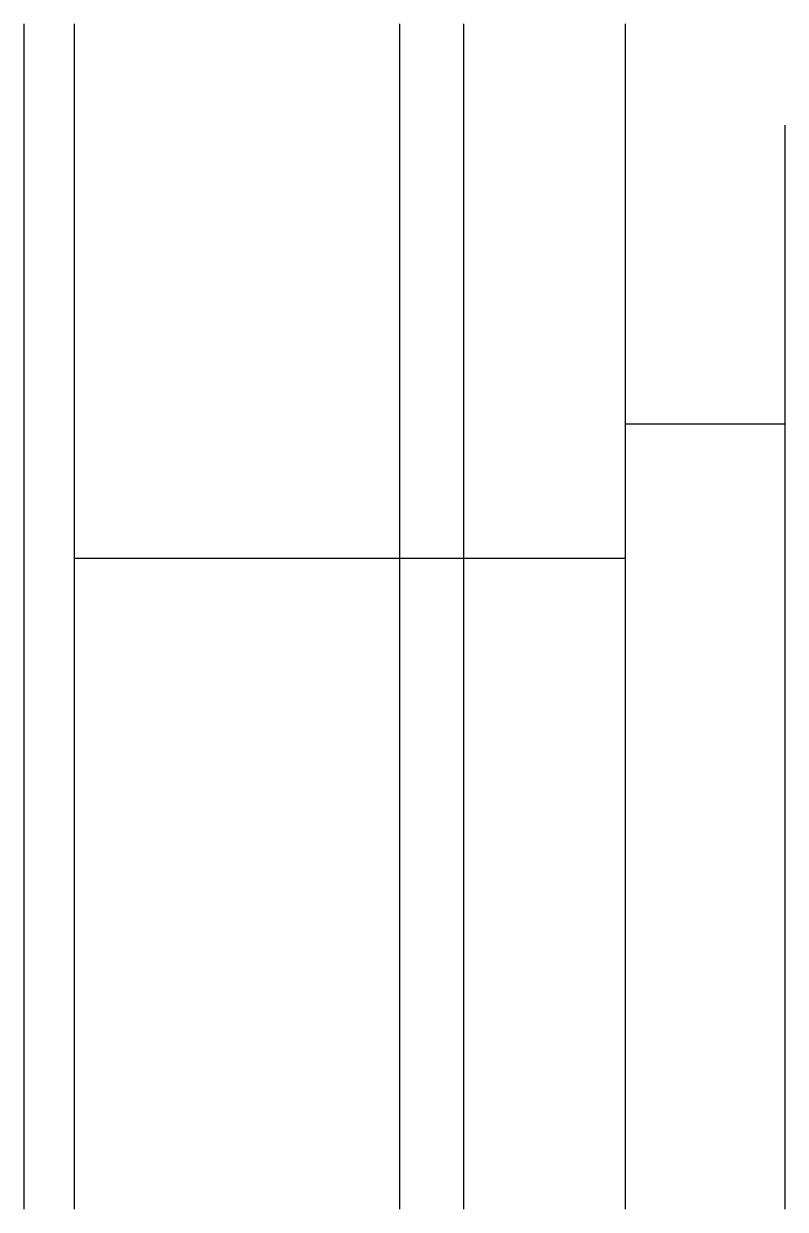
# Model space of a CAD drawing. Header units: metres. Extents: x 4048 to 4334, y 1728 to 2173.
import ezdxf

# ---------------------------------------------------------------- set-up
doc = ezdxf.new("R2010")
doc.units = ezdxf.units.M
doc.layers.add('3', color=7, linetype='Continuous')
doc.layers.add('Painéis', color=7, linetype='Continuous')

msp = doc.modelspace()

# ---------------------------------------------------------------- linework, layer by layer
at = {"layer": '3', "color": 7, "lineweight": 25}
msp.add_line((4273.86, 2022.58), (4333.86, 2022.58), dxfattribs=at)
for points in [[(4048.36, 2172.58), (4048.36, 1728.08)], [(4067.36, 1728.08), (4067.36, 2172.58)], [(4273.86, 2172.58), (4273.86, 2034.58)], [(4333.86, 2034.58), (4333.86, 2134.58)], [(4273.86, 2034.58), (4273.86, 1728.08)], [(4333.86, 1728.08), (4333.86, 2034.58)]]:
    msp.add_lwpolyline(points, dxfattribs=at)
at = {"layer": 'Painéis', "color": 7, "lineweight": 25}
for p, q in [((4189.36, 1728.08), (4189.36, 2172.58)), ((4213.36, 1728.08), (4213.36, 2172.58)), ((4273.86, 1972.08), (4067.36, 1972.08))]:
    msp.add_line(p, q, dxfattribs=at)

doc.saveas('drawing.dxf')
